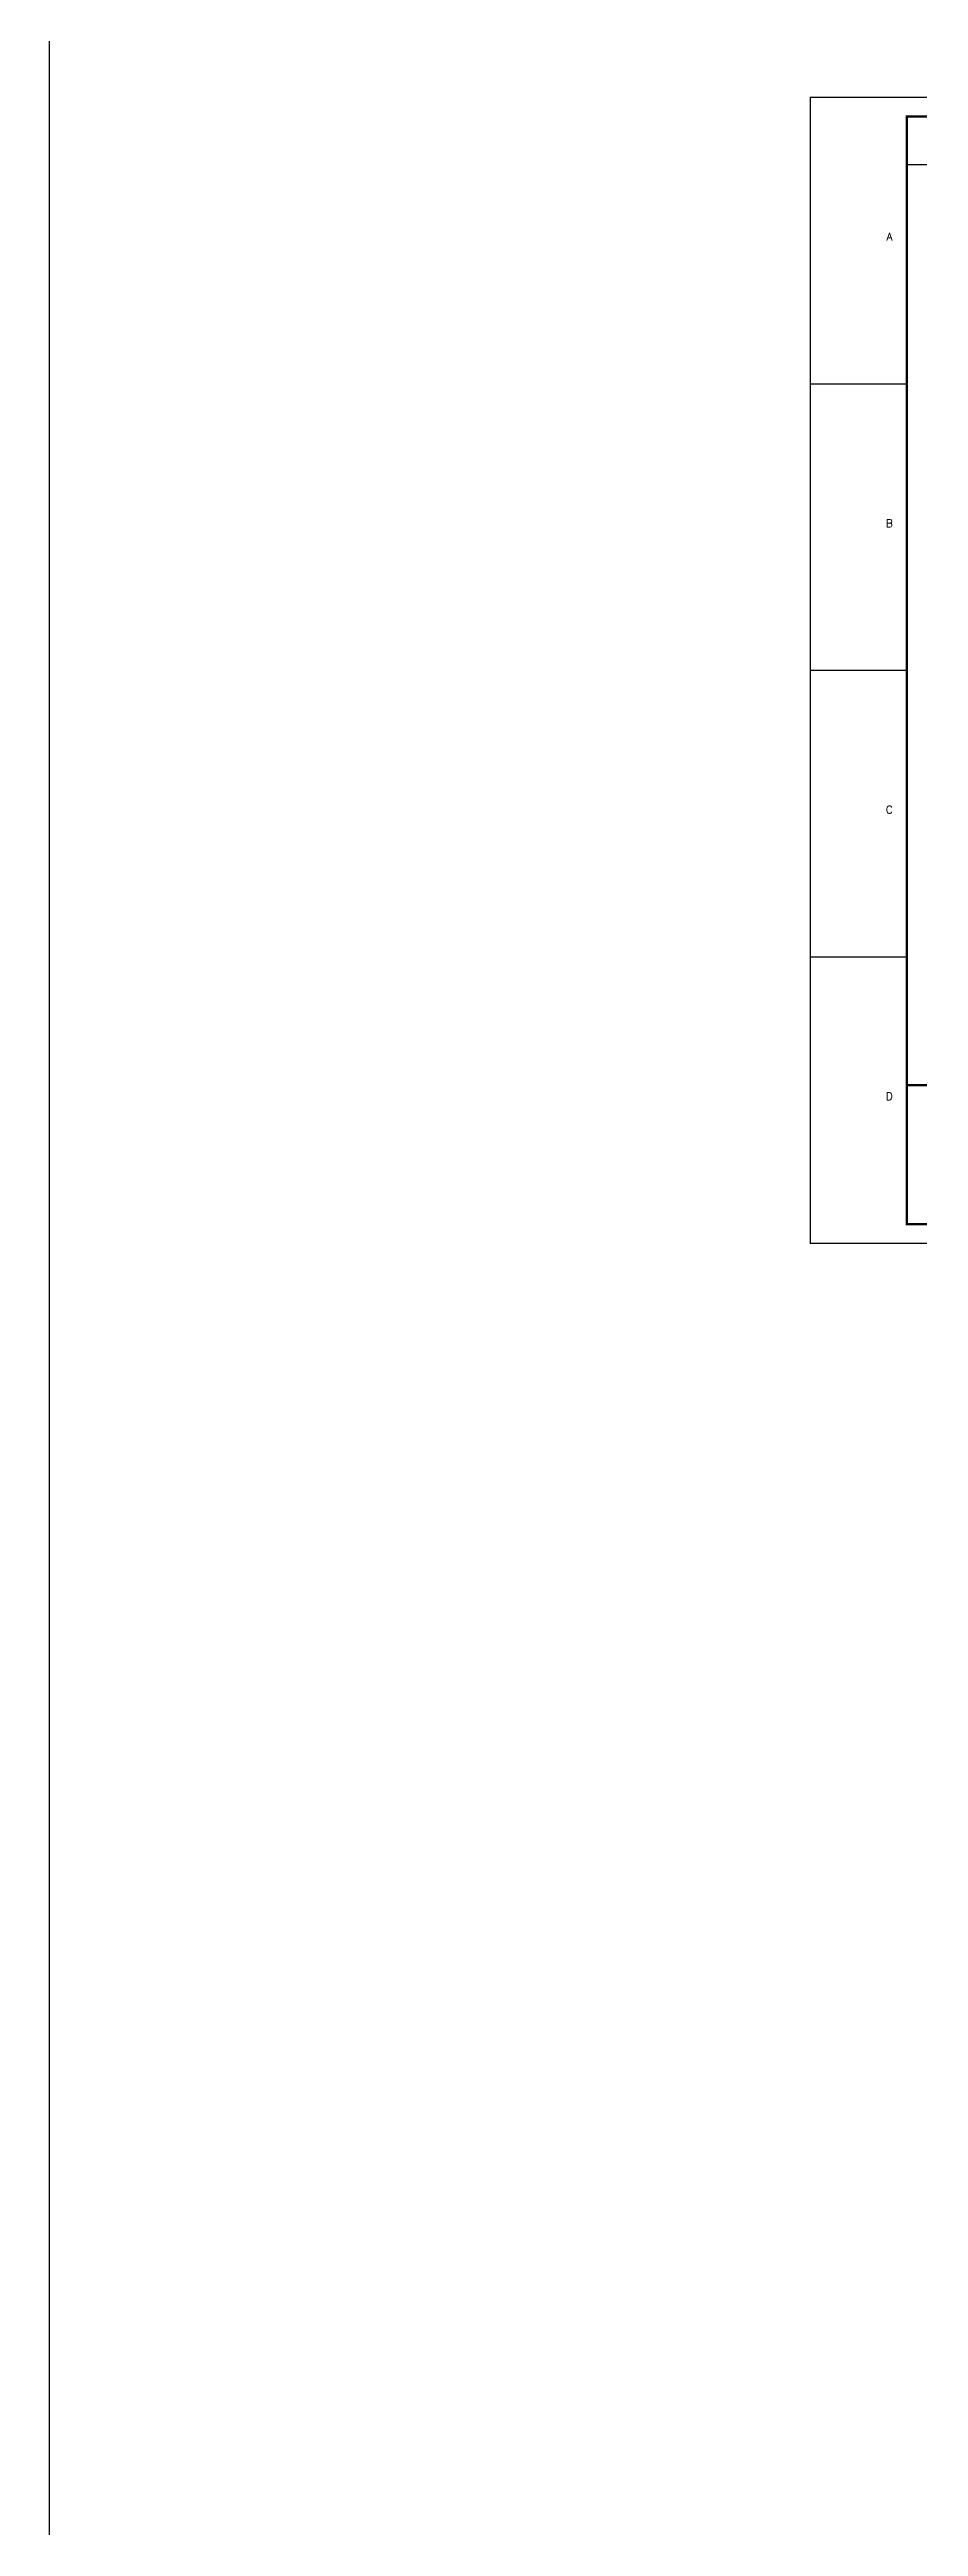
# Model space of a CAD drawing. Header units: millimetres. Extents: x 6586 to 9951, y 1074 to 5865.
# Drawn here: x 6586 to 6811, y 2296 to 2938 of the extents above; entities that cross this region are included whole.
import ezdxf
from ezdxf.enums import TextEntityAlignment as Align

# ---------------------------------------------------------------- set-up
doc = ezdxf.new("R2010")
doc.units = ezdxf.units.MM
for name, color, linetype in [('MLINE', 6, 'Continuous'), ('TK', 7, 'Continuous'), ('图框_外框线', 7, 'Continuous')]:
    doc.layers.add(name, color=color, linetype=linetype)
doc.styles.get("Standard").update_dxf_attribs({"font": 'romans.shx', "width": 0.7, "bigfont": '@0hztxta.shx'})

# ---------------------------------------------------------------- blocks, each defined once
blk = doc.blocks.new('A$C57484896')
for p, q in [((0, 222.75), (25, 222.75)), ((0, 148.5), (25, 148.5)), ((0, 74.25), (25, 74.25))]:
    blk.add_line(p, q)
at = {"layer": 'MLINE'}
blk.add_line((25, 279.56), (415, 279.56), dxfattribs=at)
at = {"layer": '图框_外框线'}
for points, const_width in [([(0, 0), (420, 0), (420, 297), (0, 297)], 0.3), ([(25, 5), (415, 5), (415, 292), (25, 292)], 0.6)]:
    blk.add_lwpolyline(points, close=True, dxfattribs=dict(at, const_width=const_width))
at = {"layer": '图框_外框线', "const_width": 0.6}
blk.add_lwpolyline([(235, 41), (25, 41)], dxfattribs=at)
at = {"layer": 'TK', "color": 3}
for s, p in [('A', (20.5, 259.88)), ('B', (20.5, 185.62)), ('C', (20.5, 111.38)), ('D', (20.5, 37.12))]:
    blk.add_text(s, height=2, dxfattribs=at).set_placement(p, align=Align.CENTER)

msp = doc.modelspace()

# ---------------------------------------------------------------- linework, layer by layer
msp.add_lwpolyline([(6585.97, 5765.26), (9950.7, 5765.26), (9950.7, 1074.35), (6585.97, 1074.35)], close=True)

# ---------------------------------------------------------------- block references
msp.add_blockref('A$C57484896', (6783.22, 2628.91))

doc.saveas('drawing.dxf')
